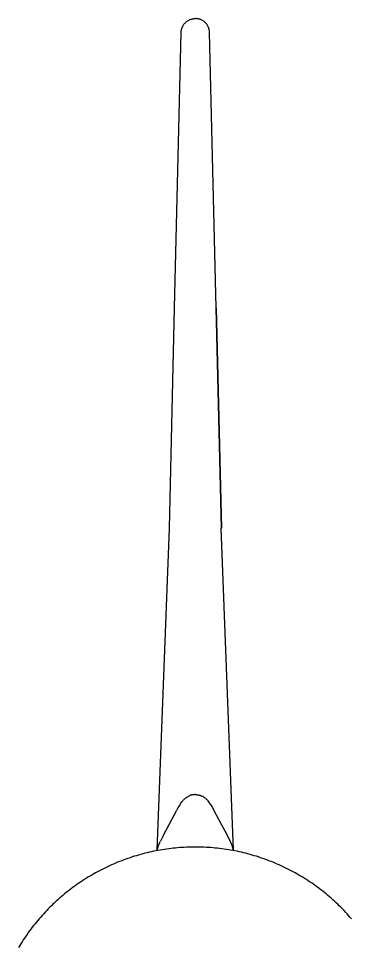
# Model space of a CAD drawing. Header units: metres. Extents: x -35769 to 135608, y -97159 to 12469.
# Drawn here: x 92897 to 98234, y -2428 to 12468 of the extents above; entities that cross this region are included whole.
import ezdxf

# ---------------------------------------------------------------- set-up
doc = ezdxf.new("R2010")
doc.units = ezdxf.units.M
doc.layers.get('0').update_dxf_attribs({"linetype": 'CONTINUOUS'})

msp = doc.modelspace()

# ---------------------------------------------------------------- linework, layer by layer
for p, q in [((95120, -866), (95315, 4296)), ((96343, -866), (96148, 4296)), ((95310, -459), (95433, -225)), ((96153, -459), (96030, -225)), ((95215, -638), (95310, -459)), ((96235, -612), (96153, -459)), ((95215, -638), (95171, -725)), ((96292, -725), (96235, -612)), ((95120, -866), (95120, -876)), ((96343, -866), (96343, -876))]:
    msp.add_line(p, q)
for points in [[(95503, 12244), (95504, 12253), (95504, 12262), (95505, 12271), (95507, 12279), (95508, 12288), (95510, 12297), (95513, 12305), (95516, 12314), (95519, 12322), (95522, 12330), (95526, 12338), (95530, 12346), (95534, 12354), (95538, 12361), (95543, 12369), (95549, 12376), (95554, 12383), (95560, 12390), (95566, 12396), (95572, 12403), (95578, 12409), (95585, 12414), (95592, 12420), (95599, 12425), (95606, 12430), (95614, 12435), (95621, 12439), (95629, 12444), (95637, 12447), (95645, 12451), (95654, 12454), (95662, 12457), (95670, 12459), (95679, 12462), (95688, 12464), (95696, 12465), (95705, 12466), (95714, 12467), (95723, 12468), (95732, 12468)], [(95960, 12244), (95960, 12253), (95959, 12262), (95958, 12271), (95956, 12279), (95955, 12288), (95953, 12297), (95950, 12305), (95948, 12314), (95945, 12322), (95941, 12330), (95938, 12338), (95934, 12346), (95929, 12354), (95925, 12361), (95920, 12369), (95915, 12376), (95909, 12383), (95904, 12390), (95898, 12396), (95891, 12403), (95885, 12409), (95878, 12414), (95871, 12420), (95864, 12425), (95857, 12430), (95850, 12435), (95842, 12439), (95834, 12444), (95826, 12447), (95818, 12451), (95810, 12454), (95801, 12457), (95793, 12459), (95784, 12462), (95776, 12464), (95767, 12465), (95758, 12466), (95749, 12467), (95740, 12468), (95732, 12468)], [(95399, 7828), (95441, 9595), (95472, 10919), (95503, 12244)], [(95991, 10919), (95960, 12244)], [(96149, 4296), (96064, 7828), (96149, 4296), (96064, 7828), (96022, 9595), (95991, 10919)], [(95315, 4296), (95399, 7828)], [(95732, 22), (95725, 22), (95718, 22), (95711, 21), (95704, 21), (95698, 20), (95693, 20), (95688, 19), (95682, 18), (95677, 17), (95672, 16), (95666, 14), (95660, 13), (95654, 11), (95650, 9), (95642, 7), (95637, 4), (95628, 0), (95626, 0), (95626, -1)], [(95732, 22), (95739, 22), (95746, 22), (95752, 21), (95759, 21), (95766, 20), (95770, 20), (95775, 19), (95782, 18), (95786, 17), (95791, 16), (95797, 14), (95803, 13), (95809, 11), (95813, 9), (95821, 7), (95827, 4), (95835, 0), (95837, 0), (95840, -2)], [(95501, -111), (95501, -111), (95499, -114), (95495, -120), (95489, -129), (95482, -139), (95472, -155), (95462, -172), (95453, -188), (95447, -200), (95440, -213), (95433, -225)], [(95502, -110), (95515, -93), (95529, -77), (95535, -69), (95543, -62), (95550, -54), (95557, -47), (95565, -40), (95574, -33), (95581, -27), (95589, -22)], [(95589, -22), (95598, -16), (95607, -10), (95615, -6), (95626, -1)], [(95874, -22), (95865, -16), (95856, -10), (95848, -6), (95840, -2)], [(95961, -110), (95948, -93), (95935, -77), (95928, -69), (95921, -62), (95913, -54), (95906, -47), (95898, -40), (95890, -33), (95882, -27), (95874, -22)], [(96030, -225), (96000, -169), (95987, -149), (95974, -129), (95961, -110)], [(95120, -866), (95143, -794), (95151, -771), (95161, -748), (95171, -725)], [(96343, -866), (96320, -794), (96312, -771), (96302, -748), (96292, -725)], [(95732, -819), (95696, -819), (95661, -819), (95625, -820), (95590, -822), (95554, -823), (95519, -825), (95483, -828), (95448, -831), (95413, -834), (95377, -838), (95342, -842), (95307, -846), (95271, -851), (95236, -856), (95201, -861), (95166, -867), (95131, -874), (95096, -880), (95062, -887), (95027, -895), (94992, -902), (94958, -911), (94923, -919), (94889, -928), (94855, -937), (94820, -947), (94786, -957), (94752, -967), (94718, -978), (94685, -989), (94651, -1000), (94618, -1012), (94584, -1024), (94551, -1037), (94518, -1050), (94485, -1063), (94452, -1077), (94420, -1091), (94387, -1105), (94355, -1120), (94323, -1135), (94290, -1150), (94259, -1166), (94227, -1182), (94195, -1198), (94164, -1215), (94133, -1232), (94102, -1249), (94071, -1267), (94041, -1285), (94010, -1303), (93980, -1322), (93950, -1341), (93920, -1360), (93891, -1380), (93861, -1400), (93832, -1420), (93803, -1441), (93775, -1462), (93746, -1483), (93718, -1504), (93690, -1526), (93662, -1548), (93634, -1571), (93607, -1593), (93580, -1616), (93553, -1640), (93527, -1663), (93500, -1687), (93474, -1711), (93449, -1736), (93423, -1760), (93398, -1785), (93373, -1811), (93348, -1836), (93324, -1862), (93300, -1888), (93276, -1914), (93252, -1941), (93229, -1968), (93206, -1995), (93183, -2022), (93161, -2049), (93139, -2077), (93117, -2105), (93095, -2134), (93074, -2162), (93053, -2191), (93033, -2220), (93012, -2249), (92992, -2278), (92973, -2308), (92954, -2338), (92934, -2368), (92916, -2398), (92897, -2428)], [(98234, -1968), (98211, -1941), (98187, -1914), (98164, -1888), (98139, -1862), (98115, -1836), (98090, -1811), (98065, -1785), (98040, -1760), (98015, -1736), (97989, -1711), (97963, -1687), (97936, -1663), (97910, -1640), (97883, -1616), (97856, -1593), (97829, -1571), (97801, -1548), (97773, -1526), (97745, -1504), (97717, -1483), (97689, -1462), (97660, -1441), (97631, -1420), (97602, -1400), (97573, -1380), (97543, -1360), (97513, -1341), (97483, -1322), (97453, -1303), (97423, -1285), (97392, -1267), (97361, -1249), (97330, -1232), (97299, -1215), (97268, -1198), (97236, -1182), (97205, -1166), (97173, -1150), (97141, -1135), (97108, -1120), (97076, -1105), (97044, -1091), (97011, -1077), (96978, -1063), (96945, -1050), (96912, -1037), (96879, -1024), (96846, -1012), (96812, -1000), (96778, -989), (96745, -978), (96711, -967), (96677, -957), (96643, -947), (96609, -937), (96574, -928), (96540, -919), (96506, -911), (96471, -902), (96436, -895), (96402, -887), (96367, -880), (96332, -874), (96297, -867), (96262, -861), (96227, -856), (96192, -851), (96157, -846), (96121, -842), (96086, -838), (96051, -834), (96015, -831), (95980, -828), (95945, -825), (95909, -823), (95874, -822), (95838, -820), (95803, -819), (95767, -819), (95732, -819)]]:
    msp.add_lwpolyline(points)

doc.saveas('drawing.dxf')
